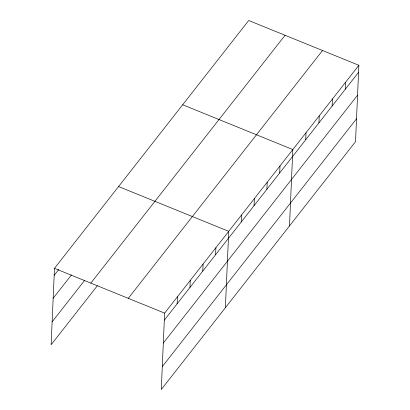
<?xml version="1.0" encoding="UTF-8"?>
<svg xmlns="http://www.w3.org/2000/svg" width="410" height="410" viewBox="0 0 410 410"><rect width="100%" height="100%" fill="white"/><g stroke="black" fill="none" stroke-linecap="round" stroke-linejoin="round"><path stroke-width="0.61" d="M358.868 65.282L164.62 313.117L161.289 389.5L355.531 141.665L358.868 65.282L248.711 20.5L54.468 268.335L51.132 344.718L97.365 285.734M177.135 303.8L177.443 296.763M189.953 287.441L190.26 280.404M202.776 271.082L203.083 264.05M215.593 254.728L215.901 247.691M225.387 307.715L228.724 231.332L118.567 186.55M241.234 222.01L241.541 214.978M254.056 205.656L254.364 198.619M266.874 189.297L267.182 182.26M279.697 172.938L280.004 165.906M289.491 225.93L292.822 149.547L182.67 104.765M305.727 139.728L306.034 132.696M318.934 122.877L319.241 115.84M332.141 106.026L332.448 98.989M345.353 89.17L345.661 82.138M54.161 275.371L58.82 269.421M53.162 298.255L71.422 274.956M52.131 321.835L84.762 280.194M90.82 283.115L285.063 35.28M128.268 298.342L322.516 50.507M164.313 320.154L358.56 72.319M163.313 343.037L357.561 95.202M162.283 366.617L356.531 118.782M54.468 268.335L164.62 313.117"/></g></svg>
